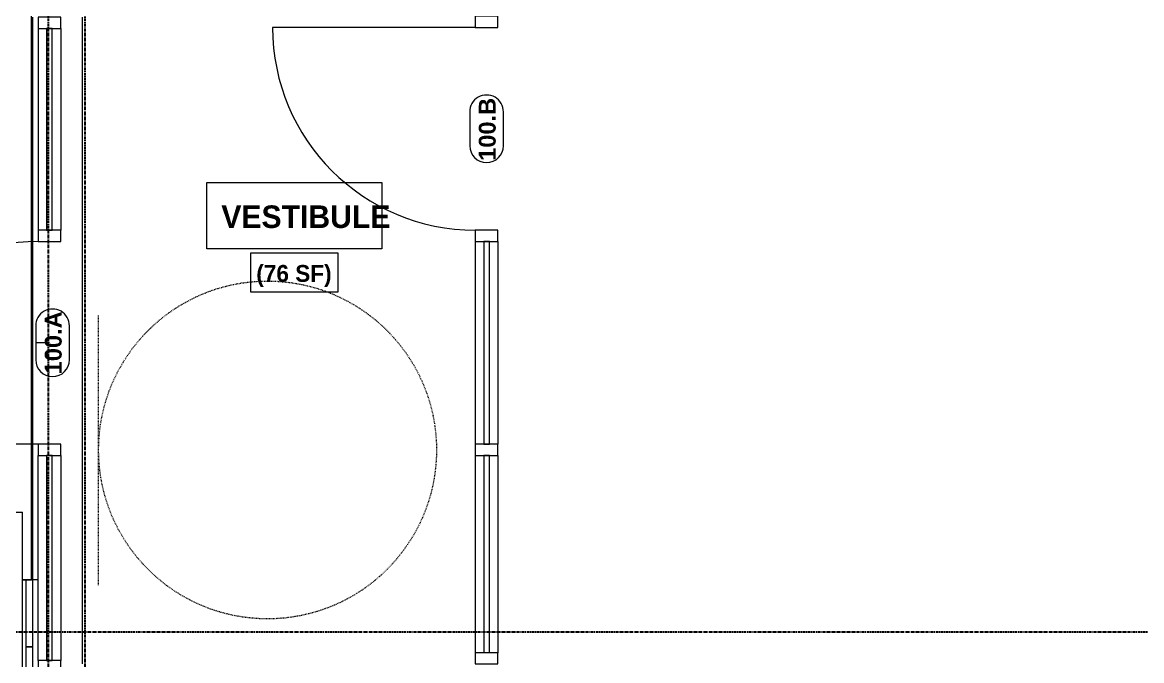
# Model space of a CAD drawing. Header units: inches. Extents: x -4058 to -1781, y 9814 to 12264.
# Drawn here: x -3833.9 to -3635.2, y 11280.8 to 11394.1 of the extents above; entities that cross this region are included whole.
import ezdxf

# ---------------------------------------------------------------- set-up
doc = ezdxf.new("R2010")
doc.units = ezdxf.units.IN
doc.header["$MEASUREMENT"] = 0
doc.linetypes.add('Dash', pattern=[0.25, 0.125, -0.125])
doc.linetypes.add('Grid Line 1_2_', pattern=[0.875, 0.5, -0.125, 0.125, -0.125])
for name, color, linetype, lineweight in [('0-1', 7, 'Continuous', 5), ('0-2', 7, 'Continuous', 9), ('A-AREA-IDEN', 2, 'Continuous', 9), ('A-DOOR-1', 7, 'Continuous', 9), ('A-DOOR-IDEN', 31, 'Continuous', 9), ('A-FLOR-1', 7, 'Continuous', 9), ('A-FLOR-HRAL-1', 7, 'Continuous', 9), ('A-FLOR-LEVL-1', 7, 'Continuous', 9), ('A-GENM-HDLN-1', 7, 'Dash', 9), ('A-GLAZ-CURT-1', 7, 'Continuous', 9), ('A-GLAZ-CWMG-1', 7, 'Continuous', 9), ('A-WALL-1', 7, 'Continuous', 9), ('S-BEAM-1', 7, 'Continuous', 9), ('S-GRID-1', 1, 'Grid Line 1_2_', 30)]:
    doc.layers.add(name, color=color, linetype=linetype, lineweight=lineweight)
doc.styles.add('Arial_B', font='arialbd.ttf', dxfattribs={"height": 3})
doc.styles.add('Century Gothic_B', font='GOTHICB.TTF', dxfattribs={"height": 4})
doc.styles.add('Century Gothic_B_1', font='GOTHICB.TTF', dxfattribs={"height": 3})

# ---------------------------------------------------------------- blocks, each defined once
blk = doc.blocks.new('STOREFRONT DOOR A - ALUM_ STILE W_ GLASS INSET-2790937-UNIT PLANS - 1ST FLOOR')
at = {"layer": 'A-DOOR-1'}
blk.add_line((-18, 2), (-18, 38), dxfattribs=at)
blk.add_arc((-18, 2), 36, 0, 90, dxfattribs=at)
blk = doc.blocks.new('System Panel - Glazed-2762267-UNIT PLANS - 1ST FLOOR')
at = {"layer": 'A-GLAZ-CURT-1'}
for p, q in [((17.9, 0.5), (-17.9, 0.5)), ((-17.9, 0.5), (-17.9, -0.5)), ((17.9, -0.5), (17.9, 0.5)), ((-17.9, -0.5), (17.9, -0.5))]:
    blk.add_line(p, q, dxfattribs=at)
blk = doc.blocks.new('Rectangular Mullion - 2_ x 4_ rectangular-2647654-UNIT PLANS - 1ST FLOOR')
at = {"layer": 'A-GLAZ-CWMG-1'}
for p, q in [((-3831.14, 11392.99), (-3831.14, 11357.19)), ((-3827.14, 11392.99), (-3827.14, 11357.19))]:
    blk.add_line(p, q, dxfattribs=at)
blk = doc.blocks.new('Top Rail Type - Top Rail_Internal_-V11-UNIT PLANS - 1ST FLOOR')
at = {"layer": 'A-FLOR-HRAL-1'}
for p, q in [((-3835.45, 11307.11), (-3833.95, 11307.11)), ((-3833.95, 11295.11), (-3833.95, 11307.11)), ((-3833.95, 11067.11), (-3833.95, 11295.11))]:
    blk.add_line(p, q, dxfattribs=at)
blk = doc.blocks.new('System Panel - Glazed-2762269-UNIT PLANS - 1ST FLOOR')
at = {"layer": 'A-GLAZ-CURT-1'}
for p, q in [((18.2, 0.5), (-18.2, 0.5)), ((-18.2, 0.5), (-18.2, -0.5)), ((18.2, -0.5), (18.2, 0.5)), ((-18.2, -0.5), (18.2, -0.5))]:
    blk.add_line(p, q, dxfattribs=at)
blk = doc.blocks.new('Rectangular Mullion - 2_ x 4_ rectangular-2762270-UNIT PLANS - 1ST FLOOR')
at = {"layer": 'A-GLAZ-CWMG-1'}
for p, q in [((-2, 2), (0, 2)), ((-2, -2), (-2, 2)), ((0, 2), (0, -2)), ((0, -2), (-2, -2))]:
    blk.add_line(p, q, dxfattribs=at)
blk = doc.blocks.new('Rectangular Mullion - 2_ x 4_ rectangular-2762162-UNIT PLANS - 1ST FLOOR')
at = {"layer": 'A-GLAZ-CWMG-1'}
for p, q in [((-3831.14, 11280.79), (-3831.14, 11317.19)), ((-3827.14, 11317.19), (-3827.14, 11280.79))]:
    blk.add_line(p, q, dxfattribs=at)
blk = doc.blocks.new('Rectangular Mullion - 2_ x 4_ rectangular-2762261-UNIT PLANS - 1ST FLOOR')
at = {"layer": 'A-GLAZ-CWMG-1'}
for p, q in [((-1, 2), (1, 2)), ((-1, -2), (-1, 2)), ((1, 2), (1, -2)), ((1, -2), (-1, -2))]:
    blk.add_line(p, q, dxfattribs=at)
blk = doc.blocks.new('Rectangular Mullion - 2_ x 4_ rectangular-2762260-UNIT PLANS - 1ST FLOOR')
at = {"layer": 'A-GLAZ-CWMG-1'}
for p, q in [((-1, 2), (1, 2)), ((-1, -2), (-1, 2)), ((1, 2), (1, -2)), ((1, -2), (-1, -2))]:
    blk.add_line(p, q, dxfattribs=at)
blk = doc.blocks.new('CTR - 1st Phase - Shell_rvt-1-UNIT PLANS - 1ST FLOOR')
at = {"layer": 'A-FLOR-1'}
for p, q in [((-3832.32, 11295.11), (-3832.32, 11434.99)), ((-3823.32, 11394.99), (-3823.32, 11280.16)), ((-3833.95, 11295.11), (-3832.32, 11295.11))]:
    blk.add_line(p, q, dxfattribs=at)
at = {"layer": 'A-FLOR-LEVL-1'}
blk.add_line((-3831.14, 11295.11), (-3833.95, 11295.11), dxfattribs=at)
at = {"layer": 'A-WALL-1'}
blk.add_line((-3832.07, 11164.59), (-3832.07, 11394.99), dxfattribs=at)
at = {"layer": '0-2', "extrusion": (0, 0, -1), "rotation": 90.00000000000101}
for name, p in [('Rectangular Mullion - 2_ x 4_ rectangular-2762270-UNIT PLANS - 1ST FLOOR', (3829.14, 11394.99)), ('Rectangular Mullion - 2_ x 4_ rectangular-2762260-UNIT PLANS - 1ST FLOOR', (3829.14, 11356.19)), ('Rectangular Mullion - 2_ x 4_ rectangular-2762261-UNIT PLANS - 1ST FLOOR', (3829.14, 11318.19)), ('Rectangular Mullion - 2_ x 4_ rectangular-2762261-UNIT PLANS - 1ST FLOOR', (3829.14, 11279.79))]:
    blk.add_blockref(name, p, dxfattribs=at)
at = {"layer": '0-2'}
for name in ['Rectangular Mullion - 2_ x 4_ rectangular-2647654-UNIT PLANS - 1ST FLOOR', 'Rectangular Mullion - 2_ x 4_ rectangular-2762162-UNIT PLANS - 1ST FLOOR', 'Top Rail Type - Top Rail_Internal_-V11-UNIT PLANS - 1ST FLOOR']:
    blk.add_blockref(name, (0, 0), dxfattribs=at)
at = {"layer": '0-2', "rotation": 89.99999999999899}
for name, p in [('System Panel - Glazed-2762267-UNIT PLANS - 1ST FLOOR', (-3829.14, 11375.09)), ('STOREFRONT DOOR A - ALUM_ STILE W_ GLASS INSET-2790937-UNIT PLANS - 1ST FLOOR', (-3829.14, 11337.19)), ('System Panel - Glazed-2762269-UNIT PLANS - 1ST FLOOR', (-3829.14, 11298.99))]:
    blk.add_blockref(name, p, dxfattribs=at)
blk = doc.blocks.new('ADA Clearances - 5ft Circle-2180434-UNIT PLANS - 1ST FLOOR')
at = {"layer": 'A-GENM-HDLN-1'}
blk.add_line((30, 24), (30, -24), dxfattribs=at)
blk.add_circle((0, 0), 30, dxfattribs=at)
blk = doc.blocks.new('System Panel - Glazed-2345251-UNIT PLANS - 1ST FLOOR')
at = {"layer": 'A-GLAZ-CURT-1'}
for p, q in [((17.51, 0.5), (-17.51, 0.5)), ((-17.51, 0.5), (-17.51, -0.5)), ((17.51, -0.5), (17.51, 0.5)), ((-17.51, -0.5), (17.51, -0.5))]:
    blk.add_line(p, q, dxfattribs=at)
blk = doc.blocks.new('Rectangular Mullion - 2_ x 4_ - EXTERIOR-2336670-UNIT PLANS - 1ST FLOOR')
at = {"layer": 'A-GLAZ-CWMG-1'}
for p, q in [((-3753.52, 11317.19), (-3753.52, 11282.16)), ((-3749.52, 11317.19), (-3749.52, 11282.16))]:
    blk.add_line(p, q, dxfattribs=at)
blk = doc.blocks.new('Rectangular Mullion - 2_ x 4_ - EXTERIOR-2336964-UNIT PLANS - 1ST FLOOR')
at = {"layer": 'A-GLAZ-CWMG-1'}
for p, q in [((-1, 2), (1, 2)), ((-1, -2), (-1, 2)), ((1, 2), (1, -2)), ((1, -2), (-1, -2))]:
    blk.add_line(p, q, dxfattribs=at)
blk = doc.blocks.new('STOREFRONT DOOR - ALUM_ STILE W_ GLASS INSET-2336972-UNIT PLANS - 1ST FLOOR')
at = {"layer": 'A-DOOR-1'}
blk.add_line((-18, -2), (-18, -38), dxfattribs=at)
blk.add_arc((-18, -2), 36, 270, 360, dxfattribs=at)
blk = doc.blocks.new('System Panel - Glazed-2345254-UNIT PLANS - 1ST FLOOR')
at = {"layer": 'A-GLAZ-CURT-1'}
for p, q in [((18, 0.5), (-18, 0.5)), ((-18, 0.5), (-18, -0.5)), ((18, -0.5), (18, 0.5)), ((-18, -0.5), (18, -0.5))]:
    blk.add_line(p, q, dxfattribs=at)
blk = doc.blocks.new('Rectangular Mullion - 2_ x 4_ - EXTERIOR-2336679-UNIT PLANS - 1ST FLOOR')
at = {"layer": 'A-GLAZ-CWMG-1'}
for p, q in [((-3753.52, 11355.19), (-3753.52, 11319.19)), ((-3749.52, 11355.19), (-3749.52, 11319.19))]:
    blk.add_line(p, q, dxfattribs=at)
blk = doc.blocks.new('Rectangular Mullion - 2_ x 4_ - EXTERIOR-2336965-UNIT PLANS - 1ST FLOOR')
at = {"layer": 'A-GLAZ-CWMG-1'}
for p, q in [((-1, 2), (1, 2)), ((-1, -2), (-1, 2)), ((1, 2), (1, -2)), ((1, -2), (-1, -2))]:
    blk.add_line(p, q, dxfattribs=at)
blk = doc.blocks.new('Rectangular Mullion - 2_ x 4_ - EXTERIOR-2336976-UNIT PLANS - 1ST FLOOR')
at = {"layer": 'A-GLAZ-CWMG-1'}
for p, q in [((0, 2), (-2, 2)), ((-2, 2), (-2, -2)), ((0, -2), (0, 2)), ((-2, -2), (0, -2))]:
    blk.add_line(p, q, dxfattribs=at)
blk = doc.blocks.new('CTR - 1st Phase - Common Walls_rvt-1-UNIT PLANS - 1ST FLOOR')
at = {"layer": '0-2', "extrusion": (0, 0, -1), "rotation": 90.00000000000053}
for name, p in [('Rectangular Mullion - 2_ x 4_ - EXTERIOR-2336964-UNIT PLANS - 1ST FLOOR', (3751.52, 11394.19)), ('Rectangular Mullion - 2_ x 4_ - EXTERIOR-2336964-UNIT PLANS - 1ST FLOOR', (3751.52, 11356.19)), ('Rectangular Mullion - 2_ x 4_ - EXTERIOR-2336965-UNIT PLANS - 1ST FLOOR', (3751.52, 11318.19))]:
    blk.add_blockref(name, p, dxfattribs=at)
at = {"layer": '0-2'}
for name, p, rotation in [('STOREFRONT DOOR - ALUM_ STILE W_ GLASS INSET-2336972-UNIT PLANS - 1ST FLOOR', (-3751.52, 11375.19), 269.9999999999995), ('System Panel - Glazed-2345254-UNIT PLANS - 1ST FLOOR', (-3751.52, 11337.19), 89.99999999999947), ('ADA Clearances - 5ft Circle-2180434-UNIT PLANS - 1ST FLOOR', (-3790.41, 11318.16), 180), ('System Panel - Glazed-2345251-UNIT PLANS - 1ST FLOOR', (-3751.52, 11299.68), 89.99999999999947), ('Rectangular Mullion - 2_ x 4_ - EXTERIOR-2336976-UNIT PLANS - 1ST FLOOR', (-3751.52, 11280.16), 269.9999999999995)]:
    blk.add_blockref(name, p, dxfattribs=dict(at, rotation=rotation))
for name in ['Rectangular Mullion - 2_ x 4_ - EXTERIOR-2336679-UNIT PLANS - 1ST FLOOR', 'Rectangular Mullion - 2_ x 4_ - EXTERIOR-2336670-UNIT PLANS - 1ST FLOOR']:
    blk.add_blockref(name, (0, 0), dxfattribs=at)
blk = doc.blocks.new('CTR - 1st Phase - Structure_rvt-1-UNIT PLANS - 1ST FLOOR')
at = {"layer": 'S-BEAM-1'}
for p, q in [((-3833.32, 11295.11), (-3833.32, 11283.17)), ((-3832.07, 11283.17), (-3833.32, 11283.17)), ((-3833.32, 11283.17), (-3833.32, 11147.8)), ((-3833.32, 11283.17), (-3832.07, 11283.17))]:
    blk.add_line(p, q, dxfattribs=at)
at = {"layer": 'S-GRID-1'}
for p, q in [((-3829.32, 9814.03), (-3829.32, 12247.5)), ((-3822.82, 9814.03), (-3822.82, 12247.5)), ((-1781.27, 11285.79), (-4041.78, 11285.79))]:
    blk.add_line(p, q, dxfattribs=at)
blk = doc.blocks.new('Door Tag - Mark - Instance-4122133-UNIT PLANS - 1ST FLOOR')
at = {"layer": 'A-DOOR-IDEN'}
for p, q in [((0.09375, 0.09375), (-0.09375, 0.09375)), ((-0.09375, -0.09375), (0.09375, -0.09375))]:
    blk.add_line(p, q, dxfattribs=at)
for centre, start, end in [((-0.09375, 0), 90, 270), ((0.09375, 0), 270, 90)]:
    blk.add_arc(centre, 0.09375, start, end, dxfattribs=at)

msp = doc.modelspace()

# ---------------------------------------------------------------- block references
at = {"layer": '0-1'}
msp.add_blockref('CTR - 1st Phase - Shell_rvt-1-UNIT PLANS - 1ST FLOOR', (0, 0), dxfattribs=at)

# ---------------------------------------------------------------- next in the draw order: linework, layer by layer
at = {"layer": 'A-AREA-IDEN', "flags": 128}
for points in [[(-3801.18, 11365.64), (-3770.14, 11365.64), (-3770.14, 11353.85), (-3801.18, 11353.85)], [(-3793.41, 11353.18), (-3777.91, 11353.18), (-3777.91, 11346.18), (-3793.41, 11346.18)]]:
    msp.add_lwpolyline(points, close=True, dxfattribs=at)
at = {"layer": 'A-DOOR-IDEN'}
msp.add_line((-3829.14, 11337.19), (-3831.59, 11337.19), dxfattribs=at)

# ---------------------------------------------------------------- next in the draw order: block references
at = {"layer": '0-1'}
for name in ['CTR - 1st Phase - Structure_rvt-1-UNIT PLANS - 1ST FLOOR', 'CTR - 1st Phase - Common Walls_rvt-1-UNIT PLANS - 1ST FLOOR']:
    msp.add_blockref(name, (0, 0), dxfattribs=at)
at = {"layer": 'A-DOOR-IDEN', "xscale": 31.99999999999999, "yscale": 31.99999999999999, "zscale": 31.99999999999999, "rotation": 89.99999999999955}
for p in [(-3751.52, 11375.19), (-3828.59, 11337.19)]:
    msp.add_blockref('Door Tag - Mark - Instance-4122133-UNIT PLANS - 1ST FLOOR', p, dxfattribs=at)

# ---------------------------------------------------------------- next in the draw order: texts
at = {"layer": 'A-AREA-IDEN', "attachment_point": 1}
for s, insert, char_height, width, style in [('VESTIBULE', (-3798.62, 11361.58), 4, 31.31, 'Century Gothic_B'), ('(76 SF)', (-3792.41, 11351.01), 3, 16.261, 'Century Gothic_B_1')]:
    msp.add_mtext(s, dxfattribs=dict(at, insert=insert, char_height=char_height, width=width, style=style))
at = {"layer": 'A-DOOR-IDEN', "char_height": 3, "attachment_point": 1, "rotation": 90, "style": 'Arial_B'}
for s, insert, width in [('100.B', (-3752.9, 11369.5), 13.635), ('100.A', (-3829.97, 11331.59), 13.433)]:
    msp.add_mtext(s, dxfattribs=dict(at, insert=insert, width=width))

doc.saveas('drawing.dxf')
